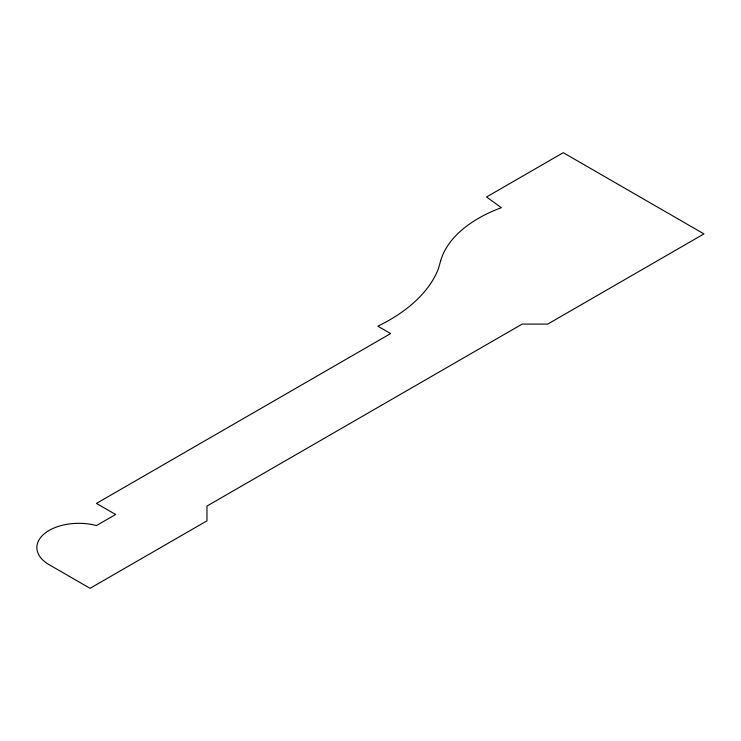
<?xml version="1.0" encoding="UTF-8"?>
<svg xmlns="http://www.w3.org/2000/svg" width="741" height="741" viewBox="0 0 741 741"><rect width="100%" height="100%" fill="white"/><g stroke="black" fill="none" stroke-linecap="round" stroke-linejoin="round"><path stroke-width="1.11" d="M440.738 260.489L438.339 268.937A181.98 105.065 0 0 1 377.827 326.197L390.618 333.58L96.46 503.408L115.652 514.486L96.46 525.564L92.56 524.647A41.996 24.249 0 0 0 43.497 534.474A41.996 24.249 0 0 0 48.508 564.327L90.069 588.317L206.971 520.83L206.971 506.057L522.173 324.086L547.747 324.086L703.95 233.897L563.271 152.683L486.531 196.986L501.379 207.684A135.436 78.194 0 0 0 440.738 260.489"/></g></svg>
